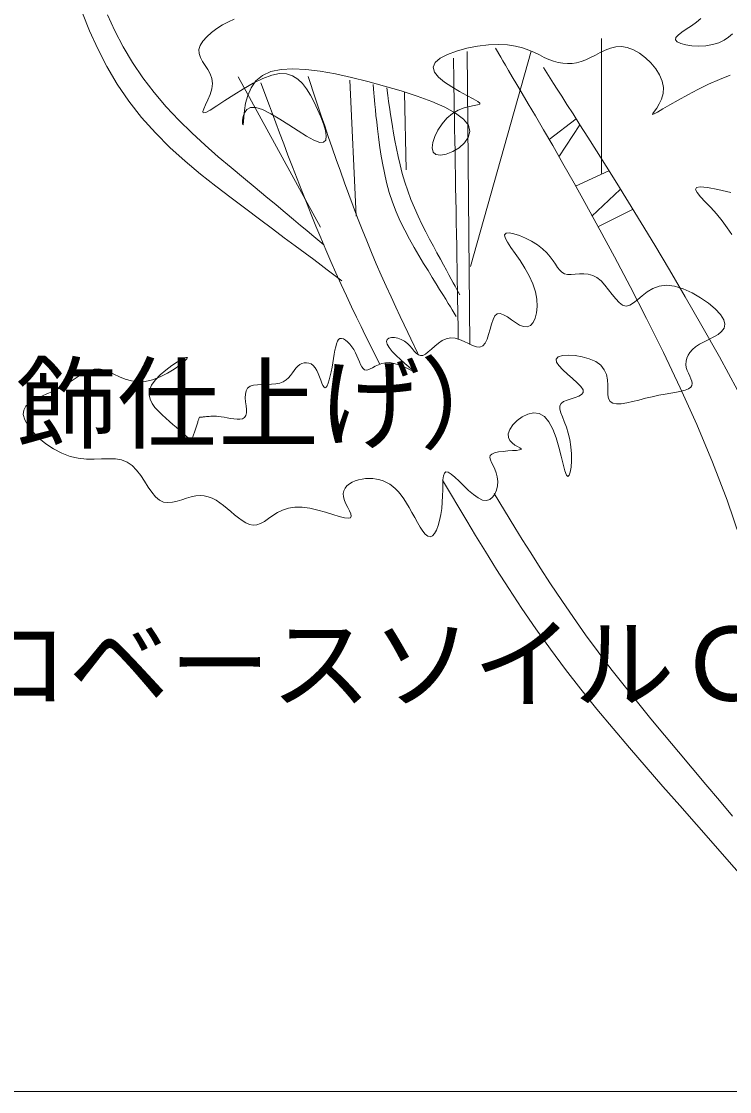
# Model space of a CAD drawing. Units: millimetres, scale not verified. Extents: x -1100 to 1100, y -752 to 752.
# Drawn here: x -132.8 to 7.4, y 5.4 to 217.1 of the extents above; entities that cross this region are included whole.
import ezdxf
from ezdxf.enums import TextEntityAlignment as Align

# ---------------------------------------------------------------- set-up
doc = ezdxf.new("R2010")
doc.units = ezdxf.units.MM
doc.header["$LTSCALE"] = 4
for name, color, linetype, lineweight in [('0-8_植栽', 2, 'Continuous', 18), ('0-D_文字', 7, 'Continuous', 18), ('0-F_ｿｲﾙ', 2, 'Continuous', 18)]:
    doc.layers.add(name, color=color, linetype=linetype, lineweight=lineweight)
doc.styles.add('ＭＳ ゴシック', font='')
doc.styles.get('ＭＳ ゴシック').set_extended_font_data('MS Gothic')

msp = doc.modelspace()

# ---------------------------------------------------------------- linework, layer by layer
at = {"layer": '0-8_植栽'}
for p, q in [((-44.069, 153.195), (-44.548, 211.145)), ((-43.88, 168.631), (-31.881, 211.21)), ((-73.612, 176.414), (-89.894, 206.134)), ((-66.533, 178.537), (-67.759, 205.492)), ((-56.623, 187.736), (-56.941, 203.011)), ((-23.016, 197.818), (-28.37, 193.702)), ((-26.407, 190.282), (-22.282, 196.654)), ((-16.545, 187.5), (-23.132, 184.483)), ((-19.867, 178.564), (-14.276, 183.842)), ((-11.826, 179.861), (-18.706, 176.422))]:
    msp.add_line(p, q, dxfattribs=at)
for points in [[(-69.365, 165.8), (-72.247, 167.953), (-73.461, 168.86), (-74.931, 169.958), (-76.645, 171.238), (-78.589, 172.69), (-80.748, 174.304), (-83.111, 176.069), (-85.663, 177.975), (-88.392, 180.013), (-91.275, 182.175), (-94.268, 184.465), (-97.318, 186.89), (-100.369, 189.458), (-103.37, 192.174), (-106.268, 195.047), (-109.009, 198.082), (-111.539, 201.287), (-113.818, 204.657), (-115.853, 208.144), (-117.662, 211.686), (-119.265, 215.222), (-120.68, 218.693)], [(-72.904, 172.876), (-75.299, 174.869), (-76.308, 175.708), (-77.531, 176.726), (-78.959, 177.914), (-80.582, 179.265), (-82.39, 180.77), (-84.373, 182.42), (-86.521, 184.207), (-88.825, 186.124), (-91.268, 188.164), (-93.814, 190.326), (-96.416, 192.611), (-99.032, 195.02), (-101.617, 197.555), (-104.127, 200.216), (-106.518, 203.005), (-108.747, 205.922), (-110.778, 208.96), (-112.614, 212.079), (-114.266, 215.231), (-115.748, 218.367)], [(-90.666, 217.519), (-91.811, 217.012), (-92.974, 216.391), (-94.107, 215.678), (-95.162, 214.894), (-96.091, 214.063), (-96.847, 213.207), (-97.383, 212.348), (-97.65, 211.509), (-97.622, 210.706), (-97.354, 209.928), (-96.922, 209.157), (-96.401, 208.377), (-95.867, 207.571), (-95.397, 206.72), (-95.066, 205.809), (-94.949, 204.819), (-95.095, 203.748), (-95.436, 202.646), (-95.879, 201.58), (-96.329, 200.614)], [(7.944, 214.648), (7.162, 213.977), (6.268, 213.357), (5.217, 212.846), (3.988, 212.49), (2.642, 212.285), (1.26, 212.218), (-0.077, 212.274), (-1.287, 212.438), (-2.289, 212.694), (-3.002, 213.028), (-3.344, 213.426), (-3.262, 213.875), (-2.818, 214.374), (-2.1, 214.926), (-1.2, 215.531), (-0.205, 216.191), (0.793, 216.909), (1.706, 217.686)], [(-51.504, 192.063), (-51.383, 193.117), (-50.989, 194.316), (-50.362, 195.576), (-49.542, 196.81), (-48.57, 197.933), (-47.485, 198.862), (-46.335, 199.533), (-45.186, 199.982), (-44.112, 200.268), (-43.188, 200.447), (-42.488, 200.579), (-42.084, 200.722), (-42.051, 200.934), (-42.463, 201.273), (-43.355, 201.784), (-44.614, 202.45), (-46.085, 203.242), (-47.618, 204.129), (-49.06, 205.082), (-50.257, 206.072), (-51.058, 207.066), (-51.31, 208.037), (-50.907, 208.955), (-49.92, 209.804), (-48.468, 210.565), (-46.668, 211.225), (-44.641, 211.766), (-42.502, 212.172), (-40.372, 212.427), (-38.366, 212.516), (-36.58, 212.431), (-35.008, 212.196), (-33.619, 211.846), (-32.384, 211.415), (-31.272, 210.935), (-30.254, 210.442), (-29.299, 209.967), (-28.378, 209.546), (-27.464, 209.207)], [(-37.51, 209.3), (-37.913, 209.982), (-38.98, 211.785)], [(-27.464, 209.207), (-26.553, 208.958), (-25.642, 208.8), (-24.732, 208.738), (-23.819, 208.772), (-22.904, 208.907), (-21.985, 209.145), (-21.06, 209.488), (-20.129, 209.93), (-19.185, 210.431), (-18.221, 210.942), (-17.232, 211.413), (-16.21, 211.796), (-15.15, 212.042), (-14.044, 212.102), (-12.887, 211.926), (-11.681, 211.481), (-10.466, 210.794), (-9.29, 209.909), (-8.204, 208.868), (-7.256, 207.714), (-6.496, 206.49), (-5.971, 205.238), (-5.731, 204.003), (-5.801, 202.824), (-6.11, 201.735), (-6.56, 200.765), (-7.057, 199.945), (-7.503, 199.306), (-7.803, 198.878), (-7.86, 198.691), (-7.58, 198.776), (-6.89, 199.149), (-5.822, 199.77), (-4.433, 200.582), (-2.78, 201.532), (-0.918, 202.564), (1.094, 203.622), (3.201, 204.653), (5.346, 205.6)], [(-17.996, 187.006), (-17.996, 188.488), (-17.996, 189.111), (-17.996, 189.855), (-17.996, 190.703), (-17.996, 191.638), (-17.996, 192.643), (-17.996, 193.7), (-17.996, 194.792), (-17.996, 195.901), (-17.996, 197.012), (-17.996, 198.124), (-17.996, 199.236), (-17.996, 200.348), (-17.996, 201.46), (-17.996, 202.572), (-17.996, 203.684), (-17.996, 204.796), (-17.996, 205.905), (-17.996, 206.996), (-17.996, 208.053), (-17.996, 209.058), (-17.996, 209.993), (-17.996, 210.842), (-17.996, 211.586), (-17.996, 213.691)], [(-46.318, 154.138), (-46.372, 157.232), (-46.395, 158.532), (-46.422, 160.085), (-46.452, 161.856), (-46.486, 163.808), (-46.523, 165.905), (-46.562, 168.111), (-46.601, 170.39), (-46.641, 172.705), (-46.682, 175.026), (-46.722, 177.346), (-46.762, 179.667), (-46.803, 181.988), (-46.843, 184.309), (-46.884, 186.63), (-46.924, 188.95), (-46.964, 191.271), (-47.005, 193.586), (-47.044, 195.865), (-47.083, 198.071), (-47.119, 200.168), (-47.153, 202.12), (-47.184, 203.891), (-47.211, 205.444), (-47.287, 209.838)], [(-88.611, 199.009), (-88.88, 198.261), (-88.994, 197.527), (-89, 196.934), (-88.947, 196.609), (-88.883, 196.679), (-88.84, 197.233), (-88.782, 198.198), (-88.653, 199.464), (-88.4, 200.92), (-87.97, 202.452), (-87.308, 203.952), (-86.36, 205.307), (-85.074, 206.405), (-83.409, 207.161), (-81.393, 207.585), (-79.066, 207.714), (-76.47, 207.584), (-73.645, 207.232), (-70.634, 206.692), (-67.478, 206), (-64.217, 205.194), (-60.903, 204.305), (-57.626, 203.345), (-54.484, 202.322), (-51.579, 201.245), (-49.008, 200.121), (-46.871, 198.959), (-45.268, 197.766), (-44.298, 196.551), (-44.021, 195.329), (-44.336, 194.145), (-45.101, 193.05), (-46.177, 192.096), (-47.422, 191.335), (-48.696, 190.82), (-49.858, 190.601), (-50.767, 190.732), (-51.312, 191.24), (-51.504, 192.063)], [(9.487, 114.794), (6.876, 122.371), (3.973, 129.912), (0.852, 137.346), (-2.411, 144.604), (-5.744, 151.616), (-9.071, 158.314), (-12.319, 164.628), (-15.413, 170.487), (-18.292, 175.839), (-20.948, 180.692), (-23.386, 185.073), (-25.61, 189.007), (-27.624, 192.518), (-29.435, 195.632), (-31.046, 198.375), (-32.463, 200.772), (-33.692, 202.848), (-34.745, 204.628), (-35.639, 206.138), (-36.387, 207.403), (-37.006, 208.449), (-37.51, 209.3)], [(-26.723, 203.682), (-27.453, 204.834), (-29.442, 207.973)], [(-96.329, 200.614), (-96.691, 199.814), (-96.87, 199.246), (-96.772, 198.974), (-96.303, 199.065), (-95.397, 199.556), (-94.111, 200.373), (-92.531, 201.416), (-90.743, 202.582), (-88.834, 203.77), (-86.889, 204.88), (-84.995, 205.81), (-83.238, 206.459), (-81.686, 206.748), (-80.33, 206.69), (-79.145, 206.324), (-78.104, 205.684), (-77.18, 204.808), (-76.349, 203.731), (-75.582, 202.491), (-74.854, 201.124), (-74.152, 199.673), (-73.511, 198.204), (-72.981, 196.792), (-72.612, 195.509), (-72.452, 194.429), (-72.552, 193.625), (-72.961, 193.17), (-73.727, 193.138), (-74.877, 193.569), (-76.339, 194.372), (-78.02, 195.424), (-79.824, 196.599), (-81.657, 197.774), (-83.425, 198.825), (-85.032, 199.628), (-86.385, 200.058), (-87.412, 200.035), (-88.138, 199.643), (-88.611, 199.009)], [(-54.32, 151.392), (-55.732, 154.326), (-56.324, 155.559), (-57.03, 157.034), (-57.828, 158.718), (-58.701, 160.578), (-59.629, 162.583), (-60.591, 164.699), (-61.57, 166.892), (-62.544, 169.132), (-63.499, 171.388), (-64.433, 173.657), (-65.346, 175.937), (-66.24, 178.227), (-67.117, 180.526), (-67.978, 182.834), (-68.824, 185.15), (-69.657, 187.472), (-70.477, 189.796), (-71.274, 192.087), (-72.038, 194.31), (-72.758, 196.427), (-73.423, 198.4), (-74.023, 200.192), (-74.547, 201.765), (-76.025, 206.216)], [(5.346, 205.6), (7.473, 206.424)], [(-61.875, 149.255), (-63.357, 152.244), (-63.978, 153.499), (-64.719, 155.001), (-65.559, 156.716), (-66.477, 158.611), (-67.455, 160.652), (-68.471, 162.806), (-69.507, 165.04), (-70.541, 167.319), (-71.558, 169.616), (-72.556, 171.924), (-73.536, 174.242), (-74.5, 176.57), (-75.449, 178.906), (-76.386, 181.25), (-77.312, 183.6), (-78.229, 185.955), (-79.136, 188.309), (-80.022, 190.629), (-80.874, 192.879), (-81.681, 195.02), (-82.429, 197.015), (-83.105, 198.826), (-83.696, 200.415), (-85.367, 204.913)], [(-46.712, 158.724), (-47.538, 160.062), (-47.886, 160.626), (-48.309, 161.312), (-48.806, 162.116), (-49.372, 163.034), (-50.008, 164.064), (-50.71, 165.201), (-51.476, 166.442), (-52.304, 167.784), (-53.189, 169.222), (-54.113, 170.748), (-55.056, 172.356), (-55.997, 174.036), (-56.916, 175.782), (-57.793, 177.585), (-58.606, 179.438), (-59.335, 181.332), (-59.966, 183.257), (-60.502, 185.194), (-60.955, 187.12), (-61.333, 189.014), (-61.648, 190.852), (-61.909, 192.615), (-62.126, 194.279), (-62.31, 195.822), (-62.468, 197.226), (-62.605, 198.492), (-62.722, 199.622), (-62.82, 200.62), (-62.902, 201.491), (-62.97, 202.237), (-63.024, 202.863), (-63.168, 204.578)], [(-46.004, 162.97), (-46.676, 164.202), (-46.958, 164.721), (-47.302, 165.352), (-47.705, 166.092), (-48.165, 166.936), (-48.68, 167.882), (-49.249, 168.925), (-49.868, 170.062), (-50.537, 171.289), (-51.251, 172.602), (-51.997, 173.994), (-52.762, 175.457), (-53.529, 176.982), (-54.285, 178.562), (-55.015, 180.188), (-55.704, 181.852), (-56.338, 183.547), (-56.904, 185.262), (-57.405, 186.981), (-57.847, 188.684), (-58.235, 190.354), (-58.574, 191.972), (-58.87, 193.519), (-59.127, 194.976), (-59.352, 196.326), (-59.549, 197.552), (-59.72, 198.654), (-59.868, 199.638), (-59.994, 200.505), (-60.1, 201.26), (-60.188, 201.907), (-60.26, 202.449), (-60.452, 203.931)], [(8.944, 144.126), (5.352, 150.706), (1.878, 156.895), (-1.413, 162.635), (-4.508, 167.93), (-7.408, 172.8), (-10.112, 177.265), (-12.621, 181.344), (-14.935, 185.056), (-17.054, 188.422), (-18.978, 191.462), (-20.709, 194.193), (-22.254, 196.63), (-23.619, 198.784), (-24.814, 200.67), (-25.846, 202.298), (-26.723, 203.682)], [(7.583, 183.273), (5.009, 183.822), (2.978, 184.209), (1.562, 184.365), (0.802, 184.241), (0.624, 183.85), (0.922, 183.224), (1.594, 182.394), (2.534, 181.391), (3.638, 180.246), (4.802, 178.989), (5.921, 177.653), (6.918, 176.272), (7.829, 174.903)], [(-40.326, 155.179), (-40.044, 156.211), (-39.761, 157.224), (-39.448, 158.127), (-39.072, 158.829), (-38.605, 159.238), (-38.024, 159.292), (-37.346, 159.055), (-36.596, 158.617), (-35.801, 158.072), (-34.985, 157.51), (-34.176, 157.025), (-33.397, 156.709), (-32.676, 156.654), (-32.036, 156.929), (-31.5, 157.515), (-31.086, 158.368), (-30.814, 159.448), (-30.704, 160.71), (-30.777, 162.113), (-31.052, 163.614), (-31.548, 165.17), (-32.27, 166.74), (-33.15, 168.284), (-34.107, 169.766), (-35.057, 171.146), (-35.919, 172.386), (-36.61, 173.448), (-37.046, 174.295), (-37.145, 174.888), (-36.852, 175.202), (-36.218, 175.257), (-35.321, 175.089), (-34.24, 174.732), (-33.052, 174.22), (-31.837, 173.586), (-30.672, 172.866), (-29.637, 172.094), (-28.789, 171.301), (-28.108, 170.513)], [(-28.108, 170.513), (-27.554, 169.752), (-27.088, 169.043), (-26.669, 168.407), (-26.258, 167.868), (-25.814, 167.449), (-25.298, 167.172), (-24.679, 167.049), (-23.968, 167.039), (-23.185, 167.09), (-22.348, 167.15), (-21.48, 167.165), (-20.598, 167.084), (-19.724, 166.854), (-18.878, 166.422), (-18.073, 165.758), (-17.308, 164.921), (-16.574, 163.991), (-15.864, 163.049), (-15.17, 162.175), (-14.482, 161.45), (-13.795, 160.953), (-13.1, 160.767), (-12.386, 160.941), (-11.634, 161.408), (-10.823, 162.069), (-9.932, 162.828), (-8.937, 163.585), (-7.818, 164.245), (-6.554, 164.708), (-5.122, 164.878), (-3.518, 164.684), (-1.806, 164.166), (-0.067, 163.392), (1.618, 162.431), (3.168, 161.35), (4.501, 160.218), (5.538, 159.103), (6.196, 158.072), (6.42, 157.178)], [(6.42, 157.178), (6.26, 156.414), (5.791, 155.755), (5.087, 155.178), (4.223, 154.661), (3.274, 154.18), (2.314, 153.711), (1.42, 153.231), (0.651, 152.722), (0.018, 152.184), (-0.485, 151.622), (-0.862, 151.042), (-1.118, 150.45), (-1.258, 149.85), (-1.286, 149.248), (-1.207, 148.648), (-1.031, 148.058), (-0.793, 147.483), (-0.533, 146.929), (-0.291, 146.404), (-0.108, 145.912), (-0.024, 145.462), (-0.079, 145.058), (-0.313, 144.708), (-0.756, 144.416), (-1.395, 144.168), (-2.204, 143.952), (-3.159, 143.754), (-4.235, 143.559), (-5.408, 143.352), (-6.653, 143.12), (-7.946, 142.847), (-9.26, 142.529), (-10.562, 142.194), (-11.821, 141.879), (-13.001, 141.621), (-14.07, 141.457), (-14.992, 141.424), (-15.736, 141.56), (-16.266, 141.902)], [(-57.729, 150.184), (-58.586, 151.001), (-59.373, 151.817), (-60.012, 152.584), (-60.422, 153.252), (-60.545, 153.781), (-60.41, 154.168), (-60.067, 154.418), (-59.564, 154.537), (-58.951, 154.532), (-58.278, 154.407), (-57.594, 154.168), (-56.949, 153.823), (-56.381, 153.381), (-55.883, 152.881), (-55.436, 152.363), (-55.024, 151.872), (-54.626, 151.448), (-54.226, 151.136), (-53.805, 150.977), (-53.345, 151.014), (-52.831, 151.272), (-52.262, 151.706), (-51.642, 152.252), (-50.971, 152.848), (-50.254, 153.431), (-49.492, 153.938), (-48.689, 154.306), (-47.846, 154.472), (-46.97, 154.397), (-46.077, 154.133), (-45.186, 153.758), (-44.319, 153.348), (-43.495, 152.98), (-42.732, 152.73), (-42.053, 152.675), (-41.475, 152.892), (-41.011, 153.428), (-40.638, 154.221), (-40.326, 155.179)], [(-83.308, 145.308), (-82.426, 145.378), (-81.631, 145.531), (-80.955, 145.794), (-80.388, 146.152), (-79.908, 146.58), (-79.494, 147.052), (-79.126, 147.542), (-78.78, 148.027), (-78.438, 148.478), (-78.076, 148.873), (-77.678, 149.188), (-77.252, 149.414), (-76.806, 149.545), (-76.352, 149.577), (-75.9, 149.502), (-75.462, 149.317), (-75.047, 149.015), (-74.667, 148.59), (-74.329, 148.046), (-74.03, 147.42), (-73.763, 146.76), (-73.522, 146.113), (-73.301, 145.526), (-73.093, 145.046), (-72.892, 144.72), (-72.69, 144.595), (-72.485, 144.705), (-72.276, 145.029), (-72.068, 145.533), (-71.862, 146.182), (-71.664, 146.944), (-71.474, 147.784), (-71.298, 148.668), (-71.137, 149.562), (-70.993, 150.434), (-70.859, 151.264), (-70.724, 152.034), (-70.581, 152.725), (-70.419, 153.321)], [(-70.419, 153.321), (-70.23, 153.802), (-70.002, 154.152), (-69.729, 154.352), (-69.403, 154.389), (-69.035, 154.278), (-68.638, 154.037), (-68.224, 153.685), (-67.808, 153.242), (-67.402, 152.727), (-67.019, 152.158), (-66.674, 151.556), (-66.375, 150.94), (-66.113, 150.33), (-65.874, 149.752), (-65.647, 149.225), (-65.417, 148.773), (-65.17, 148.418), (-64.895, 148.183), (-64.578, 148.089), (-64.206, 148.149), (-63.778, 148.331), (-63.29, 148.591), (-62.742, 148.888), (-62.132, 149.178), (-61.458, 149.419), (-60.717, 149.568), (-59.91, 149.584), (-59.042, 149.438), (-58.154, 149.167), (-57.296, 148.826), (-56.518, 148.466), (-55.869, 148.141), (-55.399, 147.903), (-55.157, 147.806), (-55.193, 147.901), (-55.534, 148.226), (-56.124, 148.748), (-56.882, 149.417), (-57.729, 150.184)], [(-123.148, 145.799), (-122.134, 146.472), (-121.164, 147.097), (-120.226, 147.634), (-119.304, 148.045), (-118.384, 148.29), (-117.451, 148.328), (-116.491, 148.14), (-115.496, 147.775), (-114.457, 147.306), (-113.364, 146.8), (-112.211, 146.33), (-110.987, 145.965), (-109.684, 145.775), (-108.295, 145.83), (-106.823, 146.175), (-105.328, 146.754), (-103.88, 147.486), (-102.554, 148.291), (-101.419, 149.088), (-100.549, 149.795), (-100.015, 150.332), (-99.89, 150.617), (-100.215, 150.592), (-100.915, 150.283), (-101.884, 149.736), (-103.016, 149.002), (-104.205, 148.125), (-105.346, 147.156), (-106.332, 146.14), (-107.059, 145.126), (-107.446, 144.154), (-107.517, 143.229), (-107.325, 142.351), (-106.918, 141.517), (-106.35, 140.726), (-105.669, 139.976), (-104.927, 139.264), (-104.175, 138.591), (-103.455, 137.954)], [(-16.266, 141.902), (-16.568, 142.471), (-16.699, 143.233), (-16.734, 144.138), (-16.749, 145.136), (-16.82, 146.177), (-17.021, 147.21), (-17.428, 148.187), (-18.118, 149.057), (-19.134, 149.778), (-20.397, 150.34), (-21.795, 150.742), (-23.219, 150.983), (-24.557, 151.06), (-25.699, 150.972), (-26.534, 150.717), (-26.952, 150.294), (-26.879, 149.707), (-26.397, 148.99), (-25.626, 148.184), (-24.686, 147.327), (-23.696, 146.46), (-22.775, 145.623), (-22.044, 144.856), (-21.622, 144.199), (-21.594, 143.68), (-21.907, 143.278), (-22.471, 142.962), (-23.198, 142.696), (-23.999, 142.45), (-24.786, 142.191), (-25.471, 141.885), (-25.964, 141.5), (-26.201, 141.01), (-26.208, 140.406), (-26.035, 139.689), (-25.732, 138.857), (-25.351, 137.91), (-24.94, 136.846), (-24.55, 135.665)], [(-101.033, 122.468), (-101.965, 122.175), (-102.887, 121.963), (-103.786, 121.888), (-104.65, 122.009), (-105.467, 122.382), (-106.232, 123.041), (-106.96, 123.934), (-107.676, 124.983), (-108.401, 126.113), (-109.158, 127.248), (-109.971, 128.313), (-110.862, 129.23), (-111.852, 129.924), (-112.961, 130.344), (-114.18, 130.537), (-115.498, 130.577), (-116.903, 130.536), (-118.381, 130.488), (-119.922, 130.504), (-121.511, 130.658), (-123.137, 131.022), (-124.781, 131.649), (-126.396, 132.504), (-127.926, 133.53), (-129.317, 134.674), (-130.516, 135.878), (-131.467, 137.087), (-132.116, 138.247), (-132.409, 139.3), (-132.311, 140.206), (-131.865, 140.98), (-131.133, 141.65), (-130.177, 142.246), (-129.061, 142.797), (-127.846, 143.332), (-126.595, 143.88), (-125.37, 144.469), (-124.222, 145.118), (-123.148, 145.799)], [(-97.559, 138.776), (-97.322, 138.798), (-97.222, 138.806), (-97.1, 138.818), (-96.955, 138.83), (-96.788, 138.845), (-96.6, 138.862), (-96.388, 138.881), (-96.155, 138.902), (-95.9, 138.925), (-95.621, 138.949), (-95.315, 138.971), (-94.978, 138.986), (-94.605, 138.989), (-94.191, 138.976), (-93.731, 138.943), (-93.221, 138.885), (-92.656, 138.798), (-92.037, 138.681), (-91.386, 138.557), (-90.731, 138.45), (-90.099, 138.388), (-89.518, 138.396), (-89.015, 138.499), (-88.619, 138.724), (-88.356, 139.097), (-88.242, 139.632), (-88.243, 140.297), (-88.311, 141.047), (-88.399, 141.84), (-88.461, 142.63), (-88.449, 143.373), (-88.317, 144.027), (-88.017, 144.546), (-87.517, 144.9), (-86.846, 145.114), (-86.046, 145.225), (-85.162, 145.269), (-84.235, 145.284), (-83.308, 145.308)], [(-103.455, 137.954), (-102.78, 137.357), (-102.154, 136.802), (-101.579, 136.294), (-101.061, 135.836), (-100.604, 135.431), (-100.211, 135.083), (-99.114, 134.112)], [(-97.559, 138.776), (-97.645, 138.517), (-97.682, 138.408), (-97.725, 138.278), (-97.774, 138.13), (-97.829, 137.966), (-97.888, 137.791), (-97.949, 137.606), (-98.013, 137.416), (-98.077, 137.222), (-98.142, 137.027), (-98.207, 136.833), (-98.272, 136.639), (-98.337, 136.444), (-98.402, 136.25), (-98.466, 136.056), (-98.531, 135.861), (-98.596, 135.667), (-98.66, 135.473), (-98.724, 135.282), (-98.786, 135.098), (-98.844, 134.922), (-98.899, 134.759), (-98.948, 134.61), (-98.992, 134.48), (-99.114, 134.112)], [(-24.55, 135.665), (-24.232, 134.365), (-24.024, 132.961), (-23.925, 131.527), (-23.922, 130.154), (-24.002, 128.931), (-24.153, 127.948), (-24.361, 127.296), (-24.615, 127.064), (-24.901, 127.342), (-25.212, 128.182), (-25.558, 129.48), (-25.956, 131.095), (-26.422, 132.884), (-26.972, 134.706), (-27.622, 136.419), (-28.388, 137.881), (-29.285, 138.95), (-30.318, 139.521), (-31.435, 139.641), (-32.576, 139.393), (-33.676, 138.859), (-34.674, 138.123), (-35.507, 137.268), (-36.112, 136.376), (-36.427, 135.533), (-36.414, 134.804), (-36.136, 134.194), (-35.683, 133.692), (-35.143, 133.286), (-34.604, 132.966), (-34.156, 132.719), (-33.886, 132.534), (-33.883, 132.401), (-34.209, 132.307), (-34.81, 132.238), (-35.606, 132.179), (-36.518, 132.115), (-37.464, 132.031), (-38.364, 131.912)], [(-38.364, 131.912), (-39.139, 131.744), (-39.708, 131.511), (-40.012, 131.202), (-40.083, 130.815), (-39.974, 130.352), (-39.739, 129.815), (-39.431, 129.206), (-39.104, 128.527), (-38.81, 127.779), (-38.602, 126.964), (-38.526, 126.092), (-38.586, 125.206), (-38.775, 124.356), (-39.091, 123.593), (-39.527, 122.966), (-40.079, 122.527), (-40.742, 122.327), (-41.511, 122.414), (-42.376, 122.819), (-43.308, 123.476), (-44.271, 124.301), (-45.232, 125.207), (-46.154, 126.109), (-47.006, 126.92), (-47.75, 127.554), (-48.352, 127.926), (-48.79, 127.97), (-49.082, 127.707), (-49.26, 127.179), (-49.352, 126.428), (-49.39, 125.493), (-49.404, 124.418), (-49.424, 123.244), (-49.482, 122.012), (-49.601, 120.763), (-49.782, 119.541), (-50.02, 118.387), (-50.31, 117.344), (-50.647, 116.454)], [(-50.647, 116.454), (-51.025, 115.76), (-51.438, 115.302), (-51.883, 115.125), (-52.354, 115.255), (-52.846, 115.656), (-53.356, 116.279), (-53.879, 117.071), (-54.412, 117.983), (-54.95, 118.964), (-55.49, 119.962), (-56.026, 120.929), (-56.558, 121.82), (-57.088, 122.631), (-57.62, 123.361), (-58.161, 124.014), (-58.714, 124.591), (-59.286, 125.094), (-59.881, 125.524), (-60.503, 125.884), (-61.156, 126.175), (-61.834, 126.399), (-62.531, 126.556), (-63.24, 126.65), (-63.953, 126.68), (-64.664, 126.647), (-65.365, 126.554), (-66.049, 126.402), (-66.708, 126.192), (-67.324, 125.923), (-67.878, 125.595), (-68.351, 125.206), (-68.725, 124.758), (-68.98, 124.247), (-69.096, 123.675), (-69.056, 123.04), (-68.855, 122.347), (-68.543, 121.628), (-68.188, 120.919), (-67.856, 120.256)], [(10.265, 47.448), (7.255, 50.871), (4.088, 54.472), (0.818, 58.192), (-2.504, 61.97), (-5.834, 65.76), (-9.15, 69.557), (-12.442, 73.369), (-15.696, 77.202), (-18.9, 81.065), (-22.043, 84.964), (-25.11, 88.906), (-28.091, 92.9), (-30.969, 96.939), (-33.72, 100.962), (-36.318, 104.895), (-38.734, 108.666), (-40.943, 112.2), (-42.916, 115.423), (-44.626, 118.262), (-49.426, 126.316)], [(-67.856, 120.256), (-67.613, 119.677), (-67.526, 119.217), (-67.659, 118.914), (-68.081, 118.803), (-68.835, 118.906), (-69.878, 119.179), (-71.148, 119.562), (-72.579, 119.994), (-74.108, 120.416), (-75.669, 120.768), (-77.2, 120.99), (-78.636, 121.021), (-79.927, 120.822), (-81.078, 120.434), (-82.111, 119.915), (-83.044, 119.327), (-83.898, 118.73), (-84.692, 118.183), (-85.447, 117.748), (-86.182, 117.484), (-86.914, 117.435), (-87.647, 117.584), (-88.38, 117.898), (-89.113, 118.342), (-89.846, 118.882), (-90.58, 119.485), (-91.312, 120.117), (-92.045, 120.744), (-92.778, 121.336), (-93.516, 121.876), (-94.262, 122.351), (-95.022, 122.746), (-95.799, 123.048), (-96.6, 123.244), (-97.428, 123.32), (-98.288, 123.262), (-99.182, 123.068), (-100.101, 122.785), (-101.033, 122.468)], [(7.952, 59.88), (5.358, 62.964), (2.679, 66.149), (-0.043, 69.384), (-2.77, 72.63), (-5.49, 75.879), (-8.191, 79.138), (-10.866, 82.412), (-13.507, 85.704), (-16.104, 89.02), (-18.649, 92.364), (-21.133, 95.74), (-23.544, 99.144), (-25.86, 102.526), (-28.057, 105.824), (-30.108, 108.98), (-31.988, 111.934), (-33.673, 114.624), (-35.137, 116.992), (-39.25, 123.704)]]:
    msp.add_lwpolyline(points, dxfattribs=at)
at = {"layer": '0-F_ｿｲﾙ'}
msp.add_line((-566.147, 5.39), (662.532, 5.39), dxfattribs=at)

# ---------------------------------------------------------------- texts
at = {"layer": '0-D_文字', "style": 'ＭＳ ゴシック'}
for s, p in [('（難燃性40倍発泡\u3000シート状天然砕石装飾仕上げ）', (-493.729, 129.745)), ('エコロベースソイルＣＡ（人工軽量土壌）', (-183.463, 78.303))]:
    msp.add_text(s, height=14.66, dxfattribs=at).set_placement(p, align=Align.BOTTOM_LEFT)

doc.saveas('drawing.dxf')
